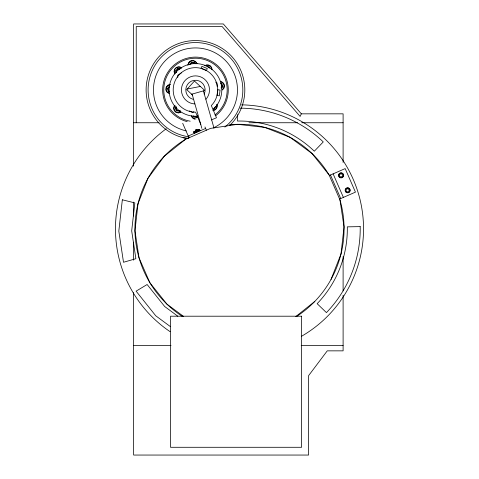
<?xml version="1.0" encoding="UTF-8"?>
<svg xmlns="http://www.w3.org/2000/svg" width="479" height="479" viewBox="0 0 479 479"><rect width="100%" height="100%" fill="white"/><g stroke="black" fill="none" stroke-linecap="round" stroke-linejoin="round"><path stroke-width="0.72" d="M331.013 279.449L340.988 254.038L344.048 226.914L339.976 199.923L329.067 174.901L312.045 153.561L290.082 137.347L264.677 127.372L237.548 124.318L210.556 128.384L185.541 139.299L164.195 156.316L147.987 178.278L138.012 203.689L134.952 230.812L139.024 257.804L149.933 282.826L166.955 304.165L183.571 316.433M133.641 166.153L133.641 23.95L223.334 23.95L301.315 113.834L300.129 116.427L222.148 26.543L136.234 26.543L136.234 122.744M176.272 72.7L175.607 70.91L177.637 68.449L180.152 68.874M176.709 72.197L176.266 71.018L177.871 69.078L179.733 69.389M168.428 91.513L167.315 88.525L169.35 86.064L169.584 86.693L167.979 88.633L168.859 90.998L168.428 91.513L169.686 91.723M189.444 64.617L191.474 62.156L194.624 62.683L195.067 63.881M190.51 64.24L191.714 62.785L194.193 63.204L194.624 62.683M180.242 110.29L179.433 111.272L176.284 110.739L175.17 107.751L175.985 106.769M208.994 67.611L209.419 67.09L209.868 68.287M179.433 111.272L179.194 110.643L176.715 110.224L175.835 107.865L176.637 106.895M176.284 110.739L176.715 110.224M193.378 115.828L193.827 117.02L194.252 116.505L196.737 116.924L197.54 115.948M220.556 83.382L221.813 83.597L221.382 84.112L222.262 86.471L221.058 87.926M193.827 117.02L196.971 117.553L197.785 116.565M221.705 88.058L222.927 86.585L221.813 83.597M213.67 108.919L215.7 106.458M295.771 316.589L314.805 301.411M181.302 72.91L177.661 75.317L177.799 77.496M193.887 111.739L192.672 112.541L189.421 110.918M197.186 130.162L199.024 129.438L199.641 129.534L200.042 130.456L194.546 132.946L193.929 132.851L193.528 131.935L195.354 130.965M193.528 131.935L194.145 132.03L199.641 129.534M195.725 130.917C192.378 132.905 201.264 128.965 197.138 130.294M196.18 130.701L196.659 130.492M188.229 136.024L205.617 128.438M329.33 175.512L345.173 168.602L355.442 192.139L339.599 199.048M211.323 119.948L216.49 117.756L211.329 105.554A22.268 22.268 0 0 0 206.461 70.557L207.281 68.533L201.893 66.347L201.072 68.371L206.461 70.557A22.268 22.268 0 0 0 173.913 84.316A22.268 22.268 0 0 0 195.636 112.188L200.797 124.396M191.69 94.219L204.054 90.693L204.503 90.202L194.432 81.071L186.654 89.651L192.696 95.129M187.229 89.016L200.36 86.448M301.315 113.834L343.108 113.834L343.108 162.435M133.641 122.744L159.076 122.744M248.984 122.744L297.471 122.744M301.638 122.744L343.108 122.744M133.641 345.461L171.045 345.461M301.213 345.461L343.108 345.461M183.05 137.677L188.732 138.383M199.426 130.36L200.042 130.456M206.904 66.671L209.419 67.09M175.607 70.91L176.266 71.018M222.262 86.471L222.927 86.585M167.315 88.525L167.979 88.633M175.17 107.751L175.835 107.865M215.604 82.131L216.903 82.777L217.125 86.406M177.799 316.194L164.686 306.518L147.137 284.508L136.102 291.154L155.747 315.793L170.488 326.672M333.121 173.859L343.383 197.396M330.468 175.015L340.737 198.551M204.97 126.959L206.383 130.204M197.204 130.833L197.605 131.749M194.145 132.03L194.546 132.946M182.691 123.325L189.001 137.79M191.474 62.156L191.714 62.785M196.737 116.924L196.971 117.553M177.637 68.449L177.871 69.078M203.407 90.878L213.981 128.019M192.109 94.1L201.869 128.378M237.368 114.613L237.488 121.049A107.829 107.829 0 0 1 314.314 151.208L323.253 141.928A120.714 120.714 0 0 0 240.165 108.152M343.108 256.642L343.108 290.903M343.108 295.238L343.108 350.85L327.259 350.85L308.59 375.662L308.59 455.05L133.641 455.05L133.641 292.639M133.641 202.078L133.641 216.017M133.641 242.212L133.641 260.175M194.863 119.157A4.7 4.7 0 0 1 191.384 115.996M189.271 136.874A47.361 47.361 0 0 1 151.627 72.006A47.361 47.361 0 0 1 223.927 52.061A47.361 47.361 0 0 1 224.867 127.055M196.073 118.936A4.377 4.377 0 0 1 191.684 115.9M197.719 116.157A26.333 26.333 0 0 1 169.77 84.184A26.333 26.333 0 0 1 208.664 67.132A26.333 26.333 0 0 1 213.239 109.356M187.894 65.372A4.7 4.7 0 0 1 197.067 63.707M220.771 81.46A4.7 4.7 0 0 1 222.328 90.004M220.705 81.771A4.377 4.377 0 0 1 222.154 89.735M187.211 121.666A32.806 32.806 0 0 1 166.261 74.987A32.806 32.806 0 0 1 216.37 64.635A32.806 32.806 0 0 1 215.628 115.798M190.187 121.187A31.71 31.71 0 0 1 166.447 77.149A31.71 31.71 0 0 1 214.951 64.904A31.71 31.71 0 0 1 214.957 114.936M217.029 104.494A4.7 4.7 0 0 1 213.993 110.404M180.864 112.23A4.7 4.7 0 0 1 174.134 106.134M169.47 93.645A4.7 4.7 0 0 1 170.231 84.358M174.799 73.982A4.7 4.7 0 0 1 180.9 67.258M204.844 65.599A4.7 4.7 0 0 1 212.083 69.323M216.724 104.59A4.377 4.377 0 0 1 212.772 110.302M187.247 138.575A49.343 49.343 0 0 1 149.652 71.593A49.343 49.343 0 0 1 223.076 49.02A49.343 49.343 0 0 1 229.603 125.552M175.069 73.808A4.377 4.377 0 0 1 181.691 68.192M186.313 130.917A42.002 42.002 0 0 1 159.064 68.976A42.002 42.002 0 0 1 226.304 61.402A42.002 42.002 0 0 1 213.508 127.851M180.691 111.966A4.377 4.377 0 0 1 175.075 105.338M169.536 93.333A4.377 4.377 0 0 1 170.249 84.681M188.307 64.222A4.377 4.377 0 0 1 196.761 63.809M205.018 65.868A4.377 4.377 0 0 1 211.766 69.335M193.031 99.285A9.676 9.676 0 0 1 186.283 86.879A9.676 9.676 0 0 1 199.108 80.957A9.676 9.676 0 0 1 204.174 94.135M194.839 103.949A14.047 14.047 0 0 1 181.942 86.154A14.047 14.047 0 0 1 202.186 77.586A14.047 14.047 0 0 1 205.97 99.243M339.976 199.923A104.566 104.566 0 0 1 296.573 316.475M182.595 316.583A104.566 104.566 0 0 1 185.541 139.299M229.453 124.779A104.566 104.566 0 0 1 329.067 174.901M241.584 104.841A124.037 124.037 0 0 1 301.62 336.222M170.081 331.654A124.037 124.037 0 0 1 166.297 128.731M122.337 199.797L118.81 231.112L123.504 262.27L135.88 258.708L131.689 230.872L134.844 202.898L122.337 199.797M217.735 89.759L217.023 95.525L219.352 95.818L220.071 90.046L217.735 89.759M195.39 130.132L197.013 129.462L195.39 130.132M340.563 173.751L339.366 174.925L339.785 176.547L341.395 177.002L342.599 175.829L342.18 174.2L340.563 173.751M347.173 188.702L345.976 189.876L346.389 191.504L348.005 191.953L349.209 190.78L348.79 189.157L347.173 188.702M360.19 226.615L347.311 226.854A107.829 107.829 0 0 1 317.158 303.674L326.433 312.613A120.714 120.714 0 0 0 360.19 226.615M301.608 316.206L170.524 316.206L170.524 447.29L301.608 447.29L301.608 316.206M346.335 192.229A2.329 2.329 0 0 0 349.975 190.48A2.329 2.329 0 0 0 346.64 188.205A2.329 2.329 0 0 0 346.335 192.229M339.761 177.308A2.359 2.359 0 0 0 343.437 175.536A2.359 2.359 0 0 0 340.066 173.236A2.359 2.359 0 0 0 339.761 177.308M339.671 177.44A2.515 2.515 0 0 0 343.599 175.548A2.515 2.515 0 0 0 339.994 173.093A2.515 2.515 0 0 0 339.671 177.44M346.233 192.384A2.515 2.515 0 0 0 350.161 190.492A2.515 2.515 0 0 0 346.562 188.037A2.515 2.515 0 0 0 346.233 192.384"/></g></svg>
